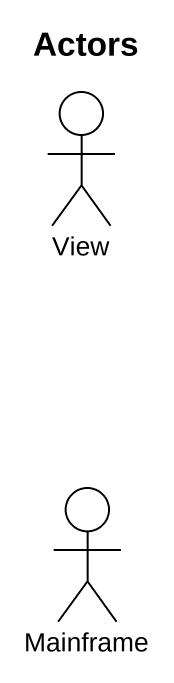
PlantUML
@startuml
title Actors
actor View
actor "Mainframe" as Mainframe_
@enduml
